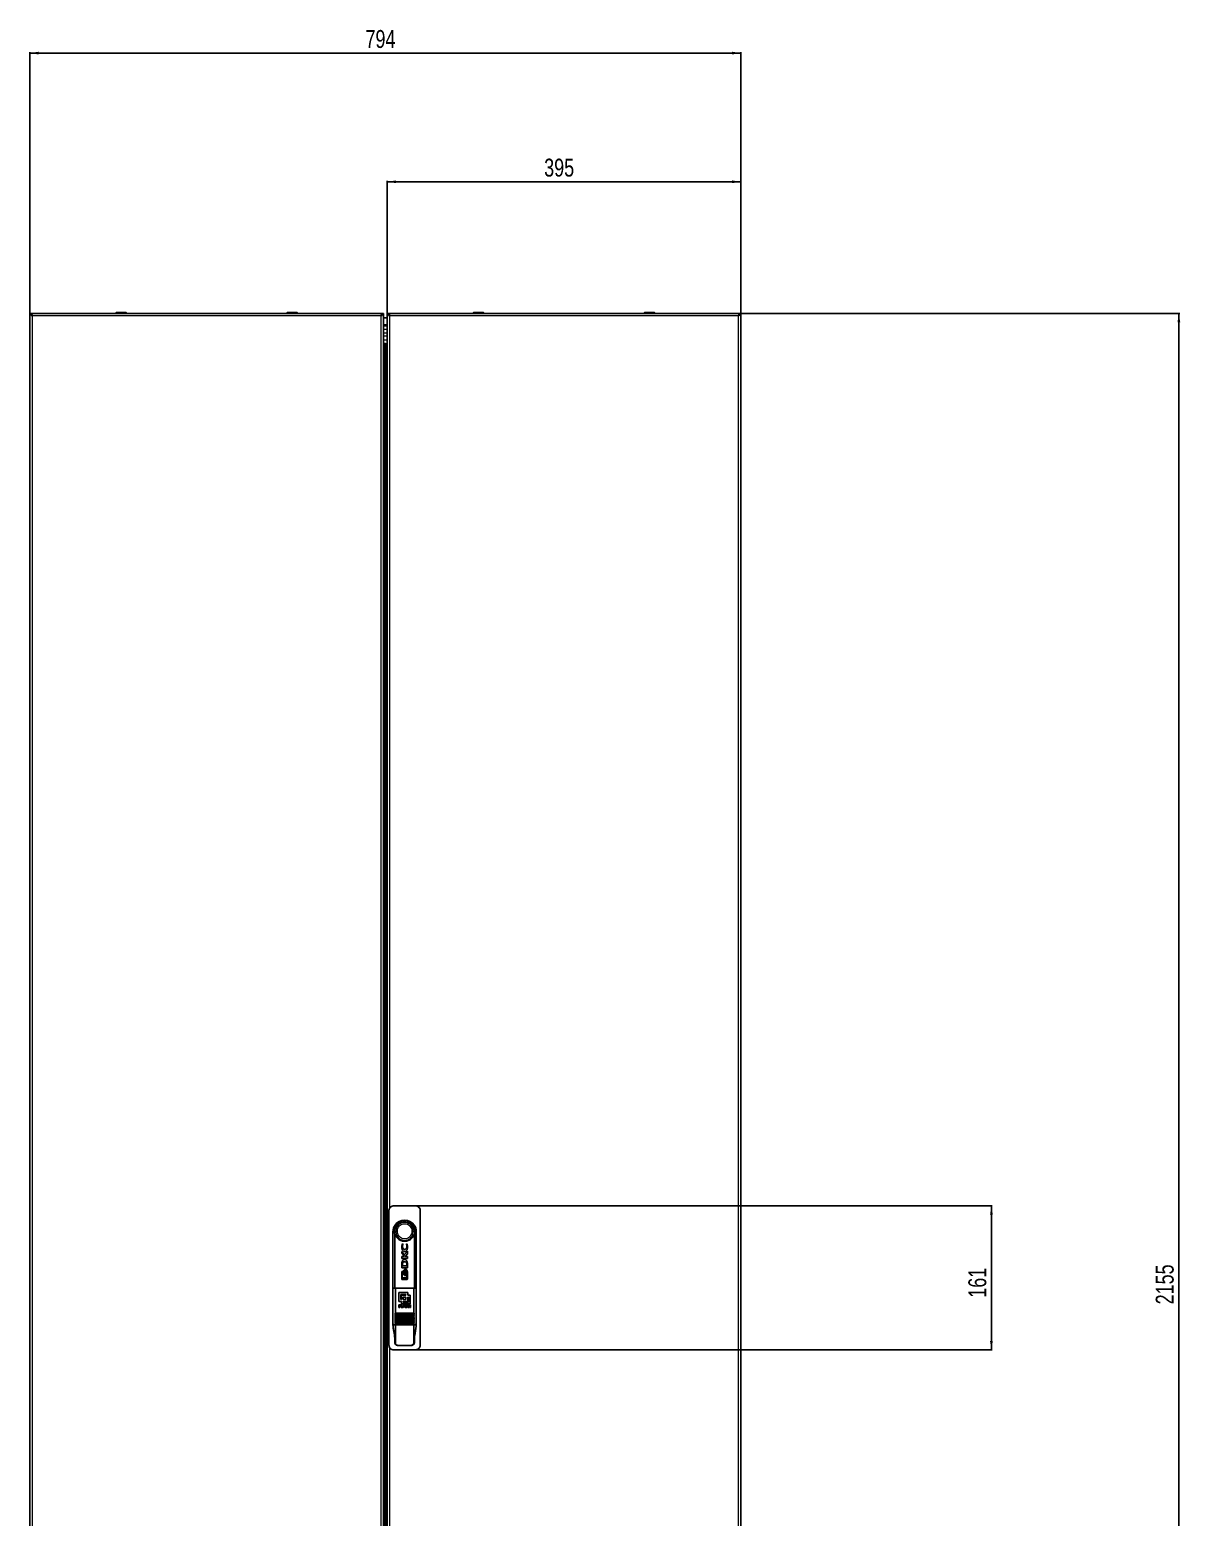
# Model space of a CAD drawing. Header units: millimetres. Extents: x -1085 to 3058, y -2404 to 1219.
# Drawn here: x 1774 to 3058, y -742 to 920 of the extents above; entities that cross this region are included whole.
import ezdxf

# ---------------------------------------------------------------- set-up
doc = ezdxf.new("R2010")
doc.units = ezdxf.units.MM
doc.layers.add('FORMAT', color=7, linetype='Continuous')
doc.styles.add('SLDTEXTSTYLE0', font='TXT', dxfattribs={"width": 0.75})
doc.dimstyles.new('SLDDIMSTYLE0', dxfattribs={"dimtxt": 20, "dimasz": 10, "dimexe": 0, "dimexo": 0.0625, "dimgap": 5, "dimtad": 2, "dimdec": 1, "dimrnd": 1e-09, "dimzin": 12, "dimdsep": 46, "dimtxsty": 'SLDTEXTSTYLE0', "dimsah": 1, "dimcen": 0.09, "dimadec": 0, "dimazin": 3, "dimtfac": 1, "dimtofl": 0, "dimtmove": 0, "dimatfit": 3, "dimfxl": 0, "dimfrac": 2, "dimtolj": 1, "dimtzin": 12, "dimarcsym": 0})

# ---------------------------------------------------------------- blocks, each defined once
blk = doc.blocks.new('_D')
at = {"layer": 'FORMAT'}
for p, q in [((2565.7, 602.7), (3057.9, 602.7)), ((3056.9, -1552.3), (3056.9, 602.7)), ((2565.7, -1552.3), (3057.9, -1552.3))]:
    blk.add_line(p, q, dxfattribs=at)
for points in [[(3056.9, 602.7), (3055.4, 592.7), (3058.5, 592.7)], [(3056.9, -1552.3), (3058.5, -1542.3), (3055.4, -1542.3)]]:
    blk.add_solid(points, dxfattribs=at)
at = {"layer": 'FORMAT', "insert": (3031.1, -504.4), "char_height": 20, "attachment_point": 1, "rotation": 90, "style": 'SLDTEXTSTYLE0'}
blk.add_mtext('2155', dxfattribs=at)
blk = doc.blocks.new('_D_1')
at = {"layer": 'FORMAT'}
for p, q in [((1774, 602.7), (1774, 894.4)), ((1774, 893.4), (2568, 893.4)), ((2568, 602.7), (2568, 894.4))]:
    blk.add_line(p, q, dxfattribs=at)
for points in [[(1774, 893.4), (1784, 891.9), (1784, 895)], [(2568, 893.4), (2558, 895), (2558, 891.9)]]:
    blk.add_solid(points, dxfattribs=at)
at = {"layer": 'FORMAT', "insert": (2148.8, 919.2), "char_height": 20, "attachment_point": 1, "style": 'SLDTEXTSTYLE0'}
blk.add_mtext('794', dxfattribs=at)
blk = doc.blocks.new('_D_2')
at = {"layer": 'FORMAT'}
for p, q in [((2173, 602.7), (2173, 750.7)), ((2568, 749.7), (2173, 749.7)), ((2568, 602.7), (2568, 750.7))]:
    blk.add_line(p, q, dxfattribs=at)
for points in [[(2173, 749.7), (2183, 748.1), (2183, 751.2)], [(2568, 749.7), (2558, 751.2), (2558, 748.1)]]:
    blk.add_solid(points, dxfattribs=at)
at = {"layer": 'FORMAT', "insert": (2348.3, 775.5), "char_height": 20, "attachment_point": 1, "style": 'SLDTEXTSTYLE0'}
blk.add_mtext('395', dxfattribs=at)
blk = doc.blocks.new('_D_3')
at = {"layer": 'FORMAT'}
for p, q in [((2204.5, -394.3), (2848.6, -394.3)), ((2847.6, -394.3), (2847.6, -555.3)), ((2204.5, -555.3), (2848.6, -555.3))]:
    blk.add_line(p, q, dxfattribs=at)
for points in [[(2847.6, -394.3), (2846.1, -404.3), (2849.2, -404.3)], [(2847.6, -555.3), (2849.2, -545.3), (2846.1, -545.3)]]:
    blk.add_solid(points, dxfattribs=at)
at = {"layer": 'FORMAT', "insert": (2821.9, -497), "char_height": 20, "attachment_point": 1, "rotation": 90, "style": 'SLDTEXTSTYLE0'}
blk.add_mtext('161', dxfattribs=at)

msp = doc.modelspace()

# ---------------------------------------------------------------- linework, layer by layer
at = {"color": 7, "linetype": 'Continuous', "lineweight": 25}
for p, q in [((1774, 602.68), (1776, 602.68)), ((1774, -1552.32), (1774, 602.68)), ((2166.7, 602.68), (1776.3, 602.68)), ((1776.3, 600.68), (1776.3, 602.68)), ((1870.25, 603.43), (1870.25, 602.68)), ((1870.5, 603.68), (1881.5, 603.68)), ((1881.75, 602.68), (1881.75, 603.43)), ((2061.25, 603.43), (2061.25, 602.68)), ((2061.5, 603.68), (2063.99, 603.68)), ((2063.99, 603.68), (2072.5, 603.68)), ((2072.75, 602.68), (2072.75, 603.43)), ((2166.7, 602.68), (2166.7, 600.68)), ((2169, 602.68), (2167, 602.68)), ((2169, -1552.32), (2169, 602.68)), ((2173, 602.68), (2173, -1552.32)), ((2173, 602.68), (2175, 602.68)), ((2175.3, 602.68), (2565.7, 602.68)), ((2175.3, 602.68), (2175.3, 600.97)), ((2269.25, 603.43), (2269.25, 602.68)), ((2269.5, 603.68), (2280.5, 603.68)), ((2280.75, 602.68), (2280.75, 603.43)), ((2460.25, 603.43), (2460.25, 602.68)), ((2460.5, 603.68), (2462.99, 603.68)), ((2462.99, 603.68), (2471.5, 603.68)), ((2471.75, 602.68), (2471.75, 603.43)), ((2565.7, 600.98), (2565.7, 602.68)), ((2568, 602.68), (2566, 602.68)), ((2568, -1552.32), (2568, 602.68)), ((2173, 597.68), (2169, 597.68)), ((2169.54, 568.88), (2169, 568.88)), ((2169.13, 564.88), (2169, 564.88)), ((2204.5, -394.32), (2180.5, -394.32)), ((2175, -399.82), (2175, -549.82)), ((2210, -549.82), (2210, -399.82)), ((2179.5, -423.32), (2179.5, -526.32)), ((2181.5, -486.32), (2181.5, -426.32)), ((2181.5, -426.32), (2181.5, -426.32)), ((2203.5, -426.32), (2203.5, -486.32)), ((2203.5, -426.32), (2203.5, -426.32)), ((2205.5, -526.32), (2205.5, -423.32)), ((2189.8, -436.64), (2189.27, -439.8)), ((2192.14, -448.99), (2189.35, -445.19)), ((2189.35, -445.19), (2189.35, -446.89)), ((2189.35, -446.89), (2192.31, -450.88)), ((2190.89, -437.02), (2189.8, -436.64)), ((2190.89, -437.31), (2190.89, -437.02)), ((2195.64, -445.1), (2192.14, -448.99)), ((2193, -450.88), (2195.64, -447.84)), ((2195.29, -437.04), (2194.48, -436.76)), ((2194.48, -436.76), (2194.48, -436.99)), ((2195.73, -439.82), (2195.29, -437.04)), ((2195.64, -447.84), (2195.64, -445.1)), ((2192.31, -450.88), (2189.35, -450.88)), ((2189.35, -450.88), (2189.35, -453.1)), ((2189.35, -453.1), (2195.64, -453.1)), ((2189.36, -459.5), (2189.36, -463.74)), ((2189.36, -463.74), (2195.65, -463.74)), ((2190.32, -458.84), (2190.23, -459.81)), ((2190.23, -459.81), (2190.23, -461.37)), ((2190.23, -461.37), (2194.87, -461.37)), ((2195.64, -450.88), (2193, -450.88)), ((2194.87, -461.37), (2194.87, -459.95)), ((2195.62, -458.68), (2195.44, -457.06)), ((2195.65, -459.68), (2195.62, -458.68)), ((2195.64, -453.1), (2195.64, -450.88)), ((2195.65, -459.7), (2195.65, -459.68)), ((2195.65, -459.72), (2195.65, -459.7)), ((2195.65, -463.74), (2195.65, -459.72)), ((2189.35, -468.32), (2189.35, -476.17)), ((2189.86, -474.71), (2189.86, -468.46)), ((2189.86, -468.46), (2190.45, -468.46)), ((2195.16, -474.71), (2189.86, -474.71)), ((2190.45, -467.67), (2190.01, -467.67)), ((2190.01, -476.82), (2194.99, -476.82)), ((2190.45, -468.46), (2190.45, -467.67)), ((2192.17, -471.64), (2192.44, -471.5)), ((2192.46, -465.97), (2192.23, -465.82)), ((2192.37, -472.11), (2193.05, -472.11)), ((2193.2, -465.44), (2192.53, -465.44)), ((2192.59, -471.39), (2192.83, -471.11)), ((2192.83, -466.37), (2192.6, -466.09)), ((2192.94, -468.74), (2193.21, -467.18)), ((2193.22, -470.31), (2192.94, -468.74)), ((2193.21, -467.18), (2192.98, -466.62)), ((2192.99, -470.87), (2193.22, -470.31)), ((2193.44, -472.11), (2194.14, -472.11)), ((2194.29, -465.44), (2193.59, -465.44)), ((2195.16, -471.03), (2195.16, -474.71)), ((2195.64, -476.17), (2195.64, -468.32)), ((2179.53, -486.32), (2179.53, -526.82)), ((2179.53, -486.32), (2182.16, -486.32)), ((2182.16, -486.32), (2202.84, -486.32)), ((2182.16, -486.32), (2182.16, -514.32)), ((2186.16, -491.32), (2195.92, -491.32)), ((2186.16, -491.32), (2186.16, -501.08)), ((2188.11, -493.27), (2188.11, -499.13)), ((2188.11, -493.27), (2193.96, -493.27)), ((2189.08, -494.25), (2189.08, -499.13)), ((2193.96, -494.25), (2189.08, -494.25)), ((2191.04, -496.2), (2191.04, -499.13)), ((2191.04, -496.2), (2193.96, -496.2)), ((2193.96, -493.27), (2193.96, -494.25)), ((2193.96, -496.2), (2193.96, -499.13)), ((2195.92, -491.32), (2195.92, -494.25)), ((2195.92, -494.25), (2198.84, -494.25)), ((2195.92, -496.2), (2195.92, -501.08)), ((2195.92, -496.2), (2196.89, -496.2)), ((2196.89, -496.2), (2196.89, -502.05)), ((2198.84, -494.25), (2198.84, -504.01)), ((2202.84, -486.32), (2202.84, -514.32)), ((2202.84, -486.32), (2205.46, -486.32)), ((2205.46, -486.32), (2205.46, -526.82)), ((2181.9, -514.42), (2182.1, -514.42)), ((2202.9, -514.42), (2182.1, -514.42)), ((2189.08, -501.08), (2186.16, -501.08)), ((2188.22, -504.88), (2186.16, -504.88)), ((2186.16, -504.88), (2186.16, -507.85)), ((2186.16, -507.85), (2187.03, -507.85)), ((2187.03, -505.38), (2187.03, -506.17)), ((2187.03, -505.38), (2188.1, -505.38)), ((2188.06, -506.17), (2187.03, -506.17)), ((2187.03, -506.67), (2187.03, -507.85)), ((2187.03, -506.67), (2187.96, -506.67)), ((2189.08, -499.13), (2188.11, -499.13)), ((2188.6, -507.15), (2188.61, -507.47)), ((2188.74, -507.85), (2189.7, -507.85)), ((2189.08, -501.08), (2189.08, -504.01)), ((2198.84, -504.01), (2189.08, -504.01)), ((2189.53, -507.42), (2189.51, -507.06)), ((2189.53, -507.42), (2189.53, -507.43)), ((2189.7, -507.76), (2189.7, -507.85)), ((2191.54, -504.88), (2190, -507.85)), ((2190, -507.85), (2190.94, -507.85)), ((2190.94, -507.85), (2191.22, -507.24)), ((2193.96, -499.13), (2191.04, -499.13)), ((2191.04, -501.08), (2191.04, -502.05)), ((2191.04, -501.08), (2195.92, -501.08)), ((2196.89, -502.05), (2191.04, -502.05)), ((2191.22, -507.24), (2192.89, -507.24)), ((2191.46, -506.75), (2192.05, -505.48)), ((2192.65, -506.75), (2191.46, -506.75)), ((2192.56, -504.88), (2191.54, -504.88)), ((2192.05, -505.48), (2192.65, -506.75)), ((2194.12, -507.85), (2192.56, -504.88)), ((2192.89, -507.24), (2193.19, -507.85)), ((2193.19, -507.85), (2194.12, -507.85)), ((2195.89, -504.88), (2194.57, -504.88)), ((2194.57, -504.88), (2194.57, -507.85)), ((2194.57, -507.85), (2195.41, -507.85)), ((2195.41, -505.45), (2195.41, -507.85)), ((2195.41, -505.45), (2196.29, -507.85)), ((2196.74, -507.14), (2195.89, -504.88)), ((2196.29, -507.85), (2197.2, -507.85)), ((2197.59, -504.88), (2196.74, -507.14)), ((2197.2, -507.85), (2198.08, -505.45)), ((2198.91, -504.88), (2197.59, -504.88)), ((2198.08, -505.45), (2198.08, -507.85)), ((2198.08, -507.85), (2198.91, -507.85)), ((2198.91, -504.88), (2198.91, -507.85)), ((2202.9, -514.42), (2203.1, -514.42)), ((2179.53, -526.82), (2182.16, -526.82)), ((2179.53, -527.32), (2182.16, -527.32)), ((2181.5, -527.32), (2181.5, -526.82)), ((2202.9, -515.82), (2182.1, -515.82)), ((2202.9, -517.22), (2182.1, -517.22)), ((2202.9, -518.62), (2182.1, -518.62)), ((2202.9, -520.02), (2182.1, -520.02)), ((2202.9, -521.42), (2182.1, -521.42)), ((2202.9, -522.82), (2182.1, -522.82)), ((2202.9, -524.22), (2182.1, -524.22)), ((2182.16, -525.52), (2182.16, -526.82)), ((2182.16, -526.82), (2202.84, -526.82)), ((2182.16, -547.32), (2182.16, -527.32)), ((2182.16, -527.32), (2202.84, -527.32)), ((2202.84, -525.52), (2202.84, -526.82)), ((2202.84, -526.82), (2205.46, -526.82)), ((2202.84, -547.32), (2202.84, -527.32)), ((2202.84, -527.32), (2205.46, -527.32)), ((2203.5, -526.82), (2203.5, -527.32)), ((2181.54, -547.32), (2181.54, -544.23)), ((2203.46, -547.32), (2203.46, -544.23)), ((2180.5, -555.32), (2204.5, -555.32)), ((2185.77, -550.32), (2184.84, -550.32)), ((2199.23, -550.32), (2185.77, -550.32)), ((2200.16, -550.32), (2199.23, -550.32))]:
    msp.add_line(p, q, dxfattribs=at)
at = {"color": 8, "linetype": 'Continuous', "lineweight": 18}
for p, q in [((2166.4, 600.08), (1776.6, 600.08)), ((1776.6, 600.08), (1776.6, -1549.72)), ((1881.75, 603.43), (1870.25, 603.43)), ((2063.85, 603.43), (2061.25, 603.43)), ((2072.75, 603.43), (2063.85, 603.43)), ((2166.4, -1549.72), (2166.4, 600.08)), ((2565.4, 600.08), (2175.6, 600.08)), ((2175.6, 600.08), (2175.6, -397.48)), ((2280.75, 603.43), (2269.25, 603.43)), ((2462.85, 603.43), (2460.25, 603.43)), ((2471.75, 603.43), (2462.85, 603.43)), ((2565.4, -1549.72), (2565.4, 600.08)), ((2173, 589.96), (2169, 589.96)), ((2173, 588.51), (2169, 588.51)), ((2173, 584.74), (2169, 584.74)), ((2173, 580.42), (2169, 580.42)), ((2173, 577.19), (2169, 577.19)), ((2173, 572.86), (2169, 572.86)), ((2170.01, -1519.45), (2170.01, 569.81)), ((2170.48, 569.83), (2170.48, -1519.47)), ((2171.05, -1519.13), (2171.05, 569.5)), ((2172.4, 569.5), (2172.4, -1519.13)), ((2182.16, -514.32), (2202.84, -514.32)), ((2181.54, -547.32), (2182.16, -547.32)), ((2202.84, -547.32), (2203.46, -547.32)), ((2175.6, -552.16), (2175.6, -1549.72))]:
    msp.add_line(p, q, dxfattribs=at)
at = {"color": 7, "linetype": 'Continuous', "lineweight": 25}
for centre, radius, start, end in [((1870.5, 603.43), 0.25, 90, 180), ((1881.5, 603.43), 0.25, 0, 90), ((2061.5, 603.43), 0.25, 90, 180), ((2072.5, 603.43), 0.25, 0, 90), ((2269.5, 603.43), 0.25, 90, 180), ((2280.5, 603.43), 0.25, 0, 90), ((2460.5, 603.43), 0.25, 90, 180), ((2471.5, 603.43), 0.25, 0, 90), ((2192.5, -423.32), 11.4, 344.74488, 195.25752), ((2192.5, -423.32), 13, 35.39435, 144.60565), ((2192.5, -423.32), 13, 144.60565, 180), ((2192.5, -423.32), 13, 0, 35.39435), ((2192.5, -526.32), 13, 180, 184.41172), ((2192.5, -526.32), 13, 355.58829, 0)]:
    msp.add_arc(centre, radius, start, end, dxfattribs=at)
for points in [[(1774, 602.68), (1774.04, 602.47), (1774.12, 602.03), (1774.72, 601.38), (1775.58, 600.73), (1776.26, 600.3), (1776.6, 600.08)], [(1776, 602.68), (1776.04, 602.25), (1776.11, 601.38), (1776.44, 600.52), (1776.6, 600.08)], [(1776.6, 600.08), (1776.57, 600.42), (1776.52, 601.1), (1776.45, 601.96), (1776.37, 602.56), (1776.32, 602.64), (1776.3, 602.68)], [(1776.6, 600.08), (1776.57, 600.16), (1776.52, 600.32), (1776.45, 600.52), (1776.37, 600.65), (1776.32, 600.67), (1776.3, 600.68)], [(2166.7, 602.68), (2166.67, 602.64), (2166.62, 602.56), (2166.55, 601.96), (2166.47, 601.1), (2166.42, 600.42), (2166.4, 600.08)], [(2166.4, 600.08), (2166.74, 600.3), (2167.42, 600.73), (2168.28, 601.38), (2168.88, 602.03), (2168.96, 602.47), (2169, 602.68)], [(2166.4, 600.08), (2166.56, 600.52), (2166.89, 601.38), (2166.96, 602.25), (2167, 602.68)], [(2166.7, 600.68), (2166.67, 600.67), (2166.62, 600.65), (2166.55, 600.52), (2166.47, 600.32), (2166.42, 600.16), (2166.4, 600.08)], [(2175.6, 600.08), (2175.57, 600.42), (2175.52, 601.1), (2175.45, 601.96), (2175.37, 602.56), (2175.32, 602.64), (2175.3, 602.68)], [(2565.7, 602.68), (2565.67, 602.64), (2565.62, 602.56), (2565.55, 601.96), (2565.47, 601.1), (2565.42, 600.42), (2565.4, 600.08)]]:
    msp.add_open_spline(points, degree=3, dxfattribs=at)
for points, knots in [([(2173, 602.68), (2173.03, 602.5), (2173.09, 602.09), (2173.62, 601.46), (2174.5, 600.78), (2175.22, 600.32), (2175.6, 600.08)], [0, 0, 0, 0, 0.2135062, 0.4683221, 0.7232409, 1, 1, 1, 1]), ([(2175, 602.68), (2175.03, 602.3), (2175.07, 601.68), (2175.34, 600.82), (2175.51, 600.33), (2175.6, 600.08)], [0, 0, 0, 0, 0.4375, 0.7156903, 1, 1, 1, 1]), ([(2565.4, 600.08), (2565.54, 600.46), (2565.76, 601.08), (2565.96, 601.95), (2565.99, 602.44), (2566, 602.68)], [0, 0, 0, 0, 0.4375, 0.7156903, 1, 1, 1, 1]), ([(2565.4, 600.08), (2565.69, 600.26), (2566.32, 600.67), (2567.18, 601.29), (2567.86, 601.98), (2567.95, 602.44), (2568, 602.68)], [0, 0, 0, 0, 0.2113527, 0.4661677, 0.7210903, 1, 1, 1, 1]), ([(2180.5, -394.32), (2179.88, -394.38), (2178.64, -394.5), (2177, -395.45), (2175.75, -396.84), (2175.09, -398.39), (2175.03, -399.41), (2175, -399.82)], [0, 0, 0, 0, 0.2146939, 0.4293877, 0.6440816, 0.8587754, 1, 1, 1, 1]), ([(2210, -399.82), (2209.94, -399.2), (2209.82, -397.96), (2208.87, -396.32), (2207.47, -395.07), (2205.93, -394.41), (2204.91, -394.34), (2204.5, -394.32)], [0, 0, 0, 0, 0.2146898, 0.4293796, 0.6440728, 0.8587666, 1, 1, 1, 1]), ([(2203.5, -426.32), (2203.42, -426.46), (2203.32, -426.66), (2203.13, -426.6), (2203.09, -426.53), (2203.06, -426.54), (2203.03, -426.58), (2202.95, -426.72), (2202.69, -427.32), (2202.01, -428.83), (2200.34, -431), (2197.49, -433.02), (2193.88, -434.07), (2190.08, -433.9), (2186.54, -432.5), (2183.99, -430.27), (2182.66, -428.21), (2182.17, -426.98), (2181.99, -426.61), (2181.95, -426.56), (2181.93, -426.53), (2181.9, -426.55), (2181.81, -426.62), (2181.64, -426.65), (2181.55, -426.44), (2181.5, -426.32)], [0, 0, 0, 0, 0.0606924, 0.0805589, 0.0842327, 0.0858551, 0.088471, 0.0918895, 0.1038086, 0.1490341, 0.2394014, 0.348151, 0.4589406, 0.5711838, 0.6838346, 0.7958468, 0.8697554, 0.9066852, 0.9101249, 0.9128346, 0.9146791, 0.9165483, 0.9244032, 0.9559527, 1, 1, 1, 1]), ([(2189.27, -439.8), (2189.3, -440.39), (2189.35, -441.57), (2189.85, -443.28), (2190.59, -444.59), (2191.42, -445.24), (2191.97, -445.47), (2192.27, -445.5), (2192.42, -445.51)], [0, 0, 0, 0, 0.2502823, 0.4993933, 0.7487907, 0.8746994, 0.9372862, 1, 1, 1, 1]), ([(2190.1, -439.74), (2190.13, -439.3), (2190.19, -438.43), (2190.65, -437.68), (2190.89, -437.31)], [0, 0, 0, 0, 0.5009634, 1, 1, 1, 1]), ([(2192.57, -443), (2192.38, -442.98), (2192.01, -442.95), (2191.49, -442.69), (2191.05, -442.34), (2190.58, -441.75), (2190.18, -440.87), (2190.12, -440.12), (2190.1, -439.74)], [0, 0, 0, 0, 0.1244159, 0.2483566, 0.3739824, 0.5001693, 0.7493996, 1, 1, 1, 1]), ([(2192.42, -445.51), (2192.73, -445.48), (2193.34, -445.43), (2194.17, -444.96), (2194.78, -444.26), (2195.33, -443.16), (2195.67, -441.65), (2195.71, -440.43), (2195.73, -439.82)], [0, 0, 0, 0, 0.1252623, 0.2501242, 0.3753839, 0.500707, 0.7503222, 1, 1, 1, 1]), ([(2195.04, -439.74), (2195.01, -440.12), (2194.96, -440.87), (2194.56, -441.74), (2194.1, -442.33), (2193.66, -442.69), (2193.14, -442.95), (2192.76, -442.98), (2192.57, -443)], [0, 0, 0, 0, 0.2499646, 0.4978209, 0.6230141, 0.7485813, 0.8742843, 1, 1, 1, 1]), ([(2194.48, -436.99), (2194.65, -437.44), (2194.98, -438.32), (2195.02, -439.27), (2195.04, -439.74)], [0, 0, 0, 0, 0.5000842, 1, 1, 1, 1]), ([(2190.01, -455.97), (2189.88, -456.24), (2189.62, -456.79), (2189.42, -457.99), (2189.38, -458.9), (2189.36, -459.5)], [0, 0, 0, 0, 0.249362, 0.4996719, 1, 1, 1, 1]), ([(2195.44, -457.06), (2195.35, -456.76), (2195.17, -456.16), (2194.66, -455.37), (2193.97, -454.74), (2193.12, -454.33), (2192.17, -454.29), (2191.27, -454.6), (2190.54, -455.2), (2190.19, -455.71), (2190.01, -455.97)], [0, 0, 0, 0, 0.1255568, 0.2501397, 0.3754769, 0.5000684, 0.6244194, 0.7493773, 0.8740706, 1, 1, 1, 1]), ([(2192.52, -456.82), (2192.24, -456.83), (2191.81, -456.84), (2191.27, -457.02), (2190.92, -457.27), (2190.67, -457.62), (2190.46, -458.15), (2190.37, -458.56), (2190.32, -458.84)], [0, 0, 0, 0, 0.2494324, 0.37514, 0.4993561, 0.6234585, 0.749245, 1, 1, 1, 1]), ([(2194.87, -459.95), (2194.86, -459.58), (2194.84, -458.83), (2194.64, -457.87), (2194.16, -457.27), (2193.49, -456.87), (2192.91, -456.84), (2192.52, -456.82)], [0, 0, 0, 0, 0.2484271, 0.4973724, 0.6229029, 0.7485104, 1, 1, 1, 1]), ([(2190.01, -467.67), (2189.93, -467.68), (2189.76, -467.7), (2189.54, -467.85), (2189.42, -468.03), (2189.36, -468.19), (2189.36, -468.28), (2189.35, -468.32)], [0, 0, 0, 0, 0.2494454, 0.4989987, 0.7485105, 0.8738593, 1, 1, 1, 1]), ([(2189.35, -476.17), (2189.36, -476.21), (2189.36, -476.3), (2189.41, -476.46), (2189.54, -476.64), (2189.76, -476.79), (2189.93, -476.81), (2190.01, -476.82)], [0, 0, 0, 0, 0.1253881, 0.2505914, 0.5001924, 0.7498055, 1, 1, 1, 1]), ([(2192.23, -465.82), (2192.1, -465.88), (2191.84, -466.01), (2191.43, -466.42), (2191.08, -467.05), (2190.82, -467.88), (2190.8, -468.45), (2190.78, -468.74)], [0, 0, 0, 0, 0.1246003, 0.24897653, 0.50040541, 0.74933291, 1, 1, 1, 1]), ([(2190.78, -468.74), (2190.79, -469.02), (2190.82, -469.58), (2191.06, -470.4), (2191.4, -471.02), (2191.8, -471.44), (2192.05, -471.57), (2192.17, -471.64)], [0, 0, 0, 0, 0.2487307, 0.4973773, 0.750528, 0.8752331, 1, 1, 1, 1]), ([(2191.29, -468.74), (2191.34, -468.22), (2191.41, -467.44), (2191.87, -466.48), (2192.26, -466.14), (2192.46, -465.97)], [0, 0, 0, 0, 0.4989654, 0.749922, 1, 1, 1, 1]), ([(2192.44, -471.5), (2192.25, -471.33), (2191.86, -470.98), (2191.41, -470.03), (2191.34, -469.25), (2191.29, -468.74)], [0, 0, 0, 0, 0.2495753, 0.5008418, 1, 1, 1, 1]), ([(2192.6, -466.09), (2192.43, -466.26), (2192.09, -466.62), (2191.7, -467.53), (2191.64, -468.25), (2191.59, -468.74)], [0, 0, 0, 0, 0.2501927, 0.5001584, 1, 1, 1, 1]), ([(2191.59, -468.74), (2191.64, -469.22), (2191.7, -469.95), (2192.09, -470.85), (2192.42, -471.21), (2192.59, -471.39)], [0, 0, 0, 0, 0.49958431, 0.74952711, 1, 1, 1, 1]), ([(2192.1, -468.74), (2192.13, -468.32), (2192.17, -467.68), (2192.47, -466.89), (2192.71, -466.54), (2192.83, -466.37)], [0, 0, 0, 0, 0.5014603, 0.750257, 1, 1, 1, 1]), ([(2192.83, -471.11), (2192.71, -470.94), (2192.47, -470.59), (2192.18, -469.79), (2192.14, -469.16), (2192.1, -468.74)], [0, 0, 0, 0, 0.2508953, 0.500775, 1, 1, 1, 1]), ([(2193.87, -468.74), (2193.82, -469.39), (2193.74, -470.36), (2193.23, -471.38), (2192.81, -471.88), (2192.52, -472.03), (2192.37, -472.11)], [0, 0, 0, 0, 0.4971459, 0.7483739, 0.8746499, 1, 1, 1, 1]), ([(2192.98, -466.62), (2192.82, -466.95), (2192.48, -467.62), (2192.45, -468.37), (2192.43, -468.74)], [0, 0, 0, 0, 0.4984332, 1, 1, 1, 1]), ([(2192.43, -468.74), (2192.45, -469.12), (2192.48, -469.87), (2192.82, -470.54), (2192.99, -470.87)], [0, 0, 0, 0, 0.5014711, 1, 1, 1, 1]), ([(2192.53, -465.44), (2192.66, -465.53), (2192.91, -465.71), (2193.29, -466.21), (2193.75, -467.19), (2193.82, -468.12), (2193.87, -468.74)], [0, 0, 0, 0, 0.12567833, 0.25113951, 0.5015899, 1, 1, 1, 1]), ([(2193.05, -472.11), (2193.19, -472.03), (2193.48, -471.88), (2193.9, -471.38), (2194.42, -470.36), (2194.49, -469.39), (2194.54, -468.74)], [0, 0, 0, 0, 0.1252924, 0.2510094, 0.5010488, 1, 1, 1, 1]), ([(2194.54, -468.74), (2194.5, -468.12), (2194.43, -467.2), (2193.96, -466.21), (2193.59, -465.71), (2193.33, -465.53), (2193.2, -465.44)], [0, 0, 0, 0, 0.49616807, 0.74770282, 0.87411145, 1, 1, 1, 1]), ([(2194.94, -468.74), (2194.89, -469.39), (2194.81, -470.36), (2194.3, -471.38), (2193.88, -471.88), (2193.59, -472.03), (2193.44, -472.11)], [0, 0, 0, 0, 0.4971542, 0.7483802, 0.8746534, 1, 1, 1, 1]), ([(2193.59, -465.44), (2193.72, -465.53), (2193.98, -465.71), (2194.35, -466.21), (2194.82, -467.19), (2194.89, -468.12), (2194.94, -468.74)], [0, 0, 0, 0, 0.1256773, 0.2511366, 0.5015854, 1, 1, 1, 1]), ([(2194.14, -472.11), (2194.25, -472.05), (2194.48, -471.94), (2194.85, -471.59), (2195.03, -471.25), (2195.16, -471.03)], [0, 0, 0, 0, 0.24811141, 0.49586309, 1, 1, 1, 1]), ([(2195.64, -468.32), (2195.62, -468.05), (2195.57, -467.5), (2195.28, -466.73), (2194.96, -466.13), (2194.63, -465.68), (2194.4, -465.52), (2194.29, -465.44)], [0, 0, 0, 0, 0.24982178, 0.49930951, 0.74874136, 0.87487886, 1, 1, 1, 1]), ([(2194.99, -476.82), (2195.07, -476.81), (2195.24, -476.79), (2195.46, -476.64), (2195.58, -476.46), (2195.64, -476.3), (2195.64, -476.21), (2195.64, -476.17)], [0, 0, 0, 0, 0.2494374, 0.4989967, 0.7485162, 0.8738601, 1, 1, 1, 1]), ([(2182.16, -515.72), (2182.11, -515.5), (2182.05, -515.18), (2181.96, -514.74), (2181.92, -514.53), (2181.9, -514.42)], [0, 0, 0, 0, 0.49999327, 0.74999583, 1, 1, 1, 1]), ([(2182.1, -514.42), (2182.11, -514.42), (2182.13, -514.41), (2182.14, -514.39), (2182.15, -514.36), (2182.16, -514.33), (2182.16, -514.32), (2182.16, -514.32)], [0, 0, 0, 0, 0.2956914, 0.5686867, 0.7598531, 0.9519121, 1, 1, 1, 1]), ([(2187.96, -506.67), (2188.07, -506.67), (2188.23, -506.68), (2188.41, -506.74), (2188.49, -506.8), (2188.56, -506.91), (2188.59, -507.03), (2188.59, -507.12), (2188.6, -507.15)], [0, 0, 0, 0, 0.3623072, 0.4997618, 0.6038945, 0.7077513, 0.8881589, 1, 1, 1, 1]), ([(2188.75, -505.78), (2188.74, -505.82), (2188.74, -505.9), (2188.68, -506), (2188.59, -506.08), (2188.39, -506.17), (2188.2, -506.17), (2188.06, -506.17)], [0, 0, 0, 0, 0.1448477, 0.2595538, 0.3741459, 0.5488424, 1, 1, 1, 1]), ([(2188.1, -505.38), (2188.24, -505.38), (2188.42, -505.39), (2188.62, -505.49), (2188.7, -505.58), (2188.74, -505.68), (2188.75, -505.75), (2188.75, -505.78)], [0, 0, 0, 0, 0.4647786, 0.6394977, 0.7667833, 0.8944855, 1, 1, 1, 1]), ([(2189.62, -505.72), (2189.62, -505.62), (2189.6, -505.46), (2189.49, -505.25), (2189.3, -505.08), (2188.88, -504.9), (2188.49, -504.89), (2188.22, -504.88)], [0, 0, 0, 0, 0.14914118, 0.26413398, 0.37885165, 0.56023249, 1, 1, 1, 1]), ([(2188.61, -507.47), (2188.61, -507.5), (2188.62, -507.57), (2188.65, -507.7), (2188.69, -507.79), (2188.73, -507.84), (2188.74, -507.85)], [0, 0, 0, 0, 0.2561394, 0.5126978, 0.9190221, 1, 1, 1, 1]), ([(2188.99, -506.41), (2189.1, -506.38), (2189.28, -506.33), (2189.48, -506.16), (2189.59, -505.97), (2189.62, -505.81), (2189.62, -505.73), (2189.62, -505.72)], [0, 0, 0, 0, 0.3314728, 0.5464809, 0.7625261, 0.960277, 1, 1, 1, 1]), ([(2189.51, -507.06), (2189.5, -506.95), (2189.48, -506.79), (2189.38, -506.6), (2189.21, -506.48), (2189.07, -506.44), (2188.99, -506.41)], [0, 0, 0, 0, 0.3364219, 0.5234602, 0.710673, 1, 1, 1, 1]), ([(2189.7, -507.76), (2189.68, -507.75), (2189.62, -507.72), (2189.57, -507.64), (2189.54, -507.54), (2189.53, -507.46), (2189.53, -507.43)], [0, 0, 0, 0, 0.2026304, 0.4204058, 0.7280078, 1, 1, 1, 1]), ([(2202.84, -514.32), (2202.84, -514.33), (2202.84, -514.35), (2202.85, -514.37), (2202.86, -514.4), (2202.88, -514.41), (2202.89, -514.42), (2202.9, -514.42)], [0, 0, 0, 0, 0.1717087, 0.3429843, 0.5250053, 0.735802, 1, 1, 1, 1]), ([(2203.1, -514.42), (2203.08, -514.53), (2203.03, -514.8), (2202.94, -515.23), (2202.88, -515.56), (2202.84, -515.72)], [0, 0, 0, 0, 0.249996, 0.6249953, 1, 1, 1, 1]), ([(2179.53, -527.32), (2179.64, -528.56), (2179.85, -531.05), (2180.26, -533.59), (2180.47, -534.87)], [0, 0, 0, 0, 0.499713, 1, 1, 1, 1]), ([(2182.16, -517.12), (2182.11, -516.9), (2182.05, -516.58), (2181.96, -516.14), (2181.92, -515.93), (2181.9, -515.82)], [0, 0, 0, 0, 0.4999933, 0.7499958, 1, 1, 1, 1]), ([(2182.16, -518.52), (2182.11, -518.3), (2182.05, -517.98), (2181.96, -517.54), (2181.92, -517.33), (2181.9, -517.22)], [0, 0, 0, 0, 0.4999933, 0.7499958, 1, 1, 1, 1]), ([(2182.16, -519.92), (2182.11, -519.7), (2182.05, -519.38), (2181.96, -518.94), (2181.92, -518.73), (2181.9, -518.62)], [0, 0, 0, 0, 0.4999933, 0.7499958, 1, 1, 1, 1]), ([(2182.16, -521.32), (2182.11, -521.1), (2182.05, -520.78), (2181.96, -520.34), (2181.92, -520.13), (2181.9, -520.02)], [0, 0, 0, 0, 0.4999933, 0.7499958, 1, 1, 1, 1]), ([(2182.16, -522.72), (2182.11, -522.5), (2182.05, -522.18), (2181.96, -521.74), (2181.92, -521.53), (2181.9, -521.42)], [0, 0, 0, 0, 0.4999933, 0.7499958, 1, 1, 1, 1]), ([(2182.16, -524.12), (2182.11, -523.9), (2182.05, -523.58), (2181.96, -523.14), (2181.92, -522.93), (2181.9, -522.82)], [0, 0, 0, 0, 0.4999933, 0.7499958, 1, 1, 1, 1]), ([(2182.16, -525.52), (2182.11, -525.3), (2182.05, -524.98), (2181.96, -524.54), (2181.92, -524.33), (2181.9, -524.22)], [0, 0, 0, 0, 0.4999933, 0.7499958, 1, 1, 1, 1]), ([(2182.1, -515.82), (2182.11, -515.82), (2182.13, -515.81), (2182.14, -515.79), (2182.15, -515.76), (2182.16, -515.73), (2182.16, -515.72), (2182.16, -515.72)], [0, 0, 0, 0, 0.2956914, 0.5686867, 0.7598531, 0.9519121, 1, 1, 1, 1]), ([(2182.1, -517.22), (2182.11, -517.22), (2182.13, -517.21), (2182.14, -517.19), (2182.15, -517.16), (2182.16, -517.13), (2182.16, -517.12), (2182.16, -517.12)], [0, 0, 0, 0, 0.2956914, 0.5686867, 0.7598531, 0.9519121, 1, 1, 1, 1]), ([(2182.1, -518.62), (2182.11, -518.62), (2182.13, -518.61), (2182.14, -518.59), (2182.15, -518.56), (2182.16, -518.53), (2182.16, -518.52), (2182.16, -518.52)], [0, 0, 0, 0, 0.2956914, 0.5686867, 0.7598531, 0.9519121, 1, 1, 1, 1]), ([(2182.1, -520.02), (2182.11, -520.02), (2182.13, -520.01), (2182.14, -519.99), (2182.15, -519.96), (2182.16, -519.93), (2182.16, -519.92), (2182.16, -519.92)], [0, 0, 0, 0, 0.2956914, 0.5686867, 0.7598531, 0.9519121, 1, 1, 1, 1]), ([(2182.1, -521.42), (2182.11, -521.42), (2182.13, -521.41), (2182.14, -521.39), (2182.15, -521.36), (2182.16, -521.33), (2182.16, -521.32), (2182.16, -521.32)], [0, 0, 0, 0, 0.2956914, 0.5686867, 0.7598531, 0.9519121, 1, 1, 1, 1]), ([(2182.1, -522.82), (2182.11, -522.82), (2182.13, -522.81), (2182.14, -522.79), (2182.15, -522.76), (2182.16, -522.73), (2182.16, -522.72), (2182.16, -522.72)], [0, 0, 0, 0, 0.2956914, 0.5686867, 0.7598531, 0.9519121, 1, 1, 1, 1]), ([(2182.1, -524.22), (2182.11, -524.22), (2182.13, -524.21), (2182.14, -524.19), (2182.15, -524.16), (2182.16, -524.13), (2182.16, -524.12), (2182.16, -524.12)], [0, 0, 0, 0, 0.2956914, 0.5686867, 0.7598531, 0.9519121, 1, 1, 1, 1]), ([(2202.84, -515.72), (2200.92, -515.72), (2197.07, -515.72), (2190.14, -515.72), (2185.19, -515.72), (2182.16, -515.72)], [0, 0, 0, 0, 0.2800507, 0.5600468, 1, 1, 1, 1]), ([(2202.84, -517.12), (2200.92, -517.12), (2197.07, -517.12), (2190.14, -517.12), (2185.19, -517.12), (2182.16, -517.12)], [0, 0, 0, 0, 0.2800507, 0.5600468, 1, 1, 1, 1]), ([(2202.84, -518.52), (2200.92, -518.52), (2197.07, -518.52), (2190.14, -518.52), (2185.19, -518.52), (2182.16, -518.52)], [0, 0, 0, 0, 0.2800507, 0.5600468, 1, 1, 1, 1]), ([(2202.84, -519.92), (2200.92, -519.92), (2197.07, -519.92), (2190.14, -519.92), (2185.19, -519.92), (2182.16, -519.92)], [0, 0, 0, 0, 0.2800507, 0.5600468, 1, 1, 1, 1]), ([(2202.84, -521.32), (2200.92, -521.32), (2197.07, -521.32), (2190.14, -521.32), (2185.19, -521.32), (2182.16, -521.32)], [0, 0, 0, 0, 0.28005072, 0.56004677, 1, 1, 1, 1]), ([(2202.84, -522.72), (2200.92, -522.72), (2197.07, -522.72), (2190.14, -522.72), (2185.19, -522.72), (2182.16, -522.72)], [0, 0, 0, 0, 0.2800507, 0.5600468, 1, 1, 1, 1]), ([(2202.84, -524.12), (2200.92, -524.12), (2197.07, -524.12), (2190.14, -524.12), (2185.19, -524.12), (2182.16, -524.12)], [0, 0, 0, 0, 0.2800507, 0.5600468, 1, 1, 1, 1]), ([(2202.84, -525.52), (2200.92, -525.52), (2197.07, -525.52), (2190.14, -525.52), (2185.19, -525.52), (2182.16, -525.52)], [0, 0, 0, 0, 0.2800507, 0.5600468, 1, 1, 1, 1]), ([(2202.84, -515.72), (2202.84, -515.73), (2202.84, -515.75), (2202.85, -515.77), (2202.86, -515.8), (2202.88, -515.81), (2202.89, -515.82), (2202.9, -515.82)], [0, 0, 0, 0, 0.17170867, 0.34298427, 0.5250053, 0.73580203, 1, 1, 1, 1]), ([(2203.1, -515.82), (2203.08, -515.93), (2203.03, -516.2), (2202.94, -516.63), (2202.88, -516.96), (2202.84, -517.12)], [0, 0, 0, 0, 0.249996, 0.6249953, 1, 1, 1, 1]), ([(2202.84, -517.12), (2202.84, -517.13), (2202.84, -517.15), (2202.85, -517.17), (2202.86, -517.2), (2202.88, -517.21), (2202.89, -517.22), (2202.9, -517.22)], [0, 0, 0, 0, 0.1717087, 0.3429843, 0.5250053, 0.735802, 1, 1, 1, 1]), ([(2203.1, -517.22), (2203.08, -517.33), (2203.03, -517.6), (2202.94, -518.03), (2202.88, -518.36), (2202.84, -518.52)], [0, 0, 0, 0, 0.249996, 0.6249953, 1, 1, 1, 1]), ([(2202.84, -518.52), (2202.84, -518.53), (2202.84, -518.55), (2202.85, -518.57), (2202.86, -518.6), (2202.88, -518.61), (2202.89, -518.62), (2202.9, -518.62)], [0, 0, 0, 0, 0.1717087, 0.3429843, 0.5250053, 0.735802, 1, 1, 1, 1]), ([(2203.1, -518.62), (2203.08, -518.73), (2203.03, -519), (2202.94, -519.43), (2202.88, -519.76), (2202.84, -519.92)], [0, 0, 0, 0, 0.249996, 0.6249953, 1, 1, 1, 1]), ([(2202.84, -519.92), (2202.84, -519.93), (2202.84, -519.95), (2202.85, -519.97), (2202.86, -520), (2202.88, -520.01), (2202.89, -520.02), (2202.9, -520.02)], [0, 0, 0, 0, 0.1717087, 0.3429843, 0.5250053, 0.735802, 1, 1, 1, 1]), ([(2203.1, -520.02), (2203.08, -520.13), (2203.03, -520.4), (2202.94, -520.83), (2202.88, -521.16), (2202.84, -521.32)], [0, 0, 0, 0, 0.249996, 0.6249953, 1, 1, 1, 1]), ([(2202.84, -521.32), (2202.84, -521.33), (2202.84, -521.35), (2202.85, -521.37), (2202.86, -521.4), (2202.88, -521.41), (2202.89, -521.42), (2202.9, -521.42)], [0, 0, 0, 0, 0.1717087, 0.3429843, 0.5250053, 0.735802, 1, 1, 1, 1]), ([(2203.1, -521.42), (2203.08, -521.53), (2203.03, -521.8), (2202.94, -522.23), (2202.88, -522.56), (2202.84, -522.72)], [0, 0, 0, 0, 0.249996, 0.6249953, 1, 1, 1, 1]), ([(2202.84, -522.72), (2202.84, -522.73), (2202.84, -522.75), (2202.85, -522.77), (2202.86, -522.8), (2202.88, -522.81), (2202.89, -522.82), (2202.9, -522.82)], [0, 0, 0, 0, 0.1717087, 0.3429843, 0.5250053, 0.735802, 1, 1, 1, 1]), ([(2203.1, -522.82), (2203.08, -522.93), (2203.03, -523.2), (2202.94, -523.63), (2202.88, -523.96), (2202.84, -524.12)], [0, 0, 0, 0, 0.249996, 0.6249953, 1, 1, 1, 1]), ([(2202.84, -524.12), (2202.84, -524.13), (2202.84, -524.15), (2202.85, -524.17), (2202.86, -524.2), (2202.88, -524.21), (2202.89, -524.22), (2202.9, -524.22)], [0, 0, 0, 0, 0.1717087, 0.3429843, 0.5250053, 0.735802, 1, 1, 1, 1]), ([(2203.1, -524.22), (2203.08, -524.33), (2203.03, -524.6), (2202.94, -525.03), (2202.88, -525.36), (2202.84, -525.52)], [0, 0, 0, 0, 0.249996, 0.6249953, 1, 1, 1, 1]), ([(2204.53, -534.87), (2204.73, -533.6), (2205.15, -531.06), (2205.36, -528.57), (2205.46, -527.32)], [0, 0, 0, 0, 0.499209, 1, 1, 1, 1]), ([(2180.47, -534.87), (2180.66, -536.04), (2181.05, -538.41), (2181.48, -541.61), (2181.53, -543.61), (2181.54, -544.23)], [0, 0, 0, 0, 0.4010146, 0.8123709, 1, 1, 1, 1]), ([(2184.84, -550.32), (2184.43, -550.28), (2183.63, -550.2), (2182.57, -549.6), (2181.85, -548.73), (2181.57, -547.91), (2181.55, -547.44), (2181.54, -547.32)], [0, 0, 0, 0, 0.2441944, 0.4889806, 0.7166564, 0.9231563, 1, 1, 1, 1]), ([(2182.16, -547.32), (2182.19, -547.61), (2182.25, -548.21), (2182.72, -549), (2183.43, -549.67), (2184.42, -550.16), (2185.25, -550.31), (2185.72, -550.32), (2185.77, -550.32)], [0, 0, 0, 0, 0.1698955, 0.3393802, 0.5190387, 0.7268484, 0.9704723, 1, 1, 1, 1]), ([(2199.23, -550.32), (2199.74, -550.27), (2200.65, -550.18), (2201.76, -549.54), (2202.5, -548.73), (2202.81, -547.94), (2202.84, -547.46), (2202.84, -547.32)], [0, 0, 0, 0, 0.2927041, 0.5265985, 0.7224308, 0.9192671, 1, 1, 1, 1]), ([(2203.46, -547.32), (2203.43, -547.64), (2203.36, -548.27), (2202.87, -549.12), (2202.13, -549.79), (2201.19, -550.24), (2200.5, -550.29), (2200.16, -550.32)], [0, 0, 0, 0, 0.1918411, 0.383469, 0.5809611, 0.7934617, 1, 1, 1, 1]), ([(2203.46, -544.23), (2203.47, -543.56), (2203.51, -542.2), (2203.74, -539.94), (2204.1, -537.46), (2204.39, -535.73), (2204.53, -534.87)], [0, 0, 0, 0, 0.2008823, 0.4071697, 0.701581, 1, 1, 1, 1]), ([(2175, -549.82), (2175.06, -550.44), (2175.18, -551.67), (2176.13, -553.32), (2177.53, -554.57), (2179.07, -555.22), (2180.09, -555.29), (2180.5, -555.32)], [0, 0, 0, 0, 0.2146898, 0.4293796, 0.6440728, 0.8587666, 1, 1, 1, 1]), ([(2204.5, -555.32), (2205.12, -555.26), (2206.35, -555.14), (2208, -554.19), (2209.25, -552.79), (2209.91, -551.25), (2209.97, -550.22), (2210, -549.82)], [0, 0, 0, 0, 0.2146939, 0.4293877, 0.6440816, 0.8587754, 1, 1, 1, 1])]:
    msp.add_open_spline(points, degree=3, knots=knots, dxfattribs=at)
at = {"color": 8, "linetype": 'Continuous', "lineweight": 18}
for points, knots in [([(2192.5, -433.02), (2192.1, -433), (2190.64, -432.94), (2188.17, -432.17), (2185.5, -430.25), (2183.56, -427.5), (2182.58, -424.21), (2182.72, -420.71), (2184.01, -417.44), (2186.31, -414.83), (2188.99, -413.37), (2191.85, -412.74), (2194.76, -412.93), (2197.77, -414.2), (2200.23, -416.4), (2201.88, -419.33), (2202.5, -422.73), (2201.98, -426.21), (2200.33, -429.33), (2197.76, -431.66), (2194.98, -432.86), (2193.19, -432.97), (2192.5, -433.02)], [0, 0, 0, 0, 0.0191502, 0.070299, 0.1218266, 0.174622, 0.2289631, 0.28448, 0.3403769, 0.3957099, 0.4496776, 0.4842446, 0.535714, 0.5871661, 0.6390358, 0.6923446, 0.7471414, 0.8028841, 0.8586993, 0.9136527, 0.9670758, 1, 1, 1, 1]), ([(2192.5, -431.38), (2193.07, -431.34), (2194.55, -431.25), (2196.84, -430.23), (2198.96, -428.25), (2200.31, -425.62), (2200.75, -422.68), (2200.23, -419.82), (2198.88, -417.34), (2196.86, -415.48), (2194.37, -414.4), (2191.96, -414.24), (2189.6, -414.77), (2187.39, -416.01), (2185.5, -418.22), (2184.44, -420.98), (2184.32, -423.93), (2185.13, -426.71), (2186.72, -429.03), (2188.92, -430.66), (2190.96, -431.32), (2192.17, -431.37), (2192.5, -431.38)], [0, 0, 0, 0, 0.0325057, 0.08541238, 0.14030498, 0.19649881, 0.25289574, 0.30832146, 0.36196769, 0.41375564, 0.46474054, 0.51554594, 0.54970445, 0.60329342, 0.65870484, 0.71510047, 0.77129769, 0.82619562, 0.87919594, 0.93050405, 0.98109702, 1, 1, 1, 1])]:
    msp.add_open_spline(points, degree=3, knots=knots, dxfattribs=at)

# ---------------------------------------------------------------- dimensions: what is measured, and where the dimension line sits
at = {"layer": 'FORMAT'}
for base, p1, p2, picture, middle in [((2568, 893.44), (1774, 602.68), (2568, 602.68), '_D_1', (2171, 893.44)), ((2173, 749.68), (2568, 602.68), (2173, 602.68), '_D_2', (2370.5, 749.68))]:
    dim = msp.add_linear_dim(base=base, p1=p1, p2=p2, dimstyle='SLDDIMSTYLE0', dxfattribs=at)
    dim.commit()
    dim.dimension.update_dxf_attribs({"geometry": picture, "text_midpoint": middle, "dimtype": 160})
for base, p1, p2, picture, middle in [((3056.91, 602.68), (2565.7, -1552.32), (2565.7, 602.68), '_D', (3056.91, -474.82)), ((2847.64, -555.32), (2204.5, -394.32), (2204.5, -555.32), '_D_3', (2847.64, -474.82))]:
    dim = msp.add_linear_dim(base=base, p1=p1, p2=p2, angle=90, dimstyle='SLDDIMSTYLE0', dxfattribs=at)
    dim.commit()
    dim.dimension.update_dxf_attribs({"geometry": picture, "text_midpoint": middle, "dimtype": 160})

doc.saveas('drawing.dxf')
